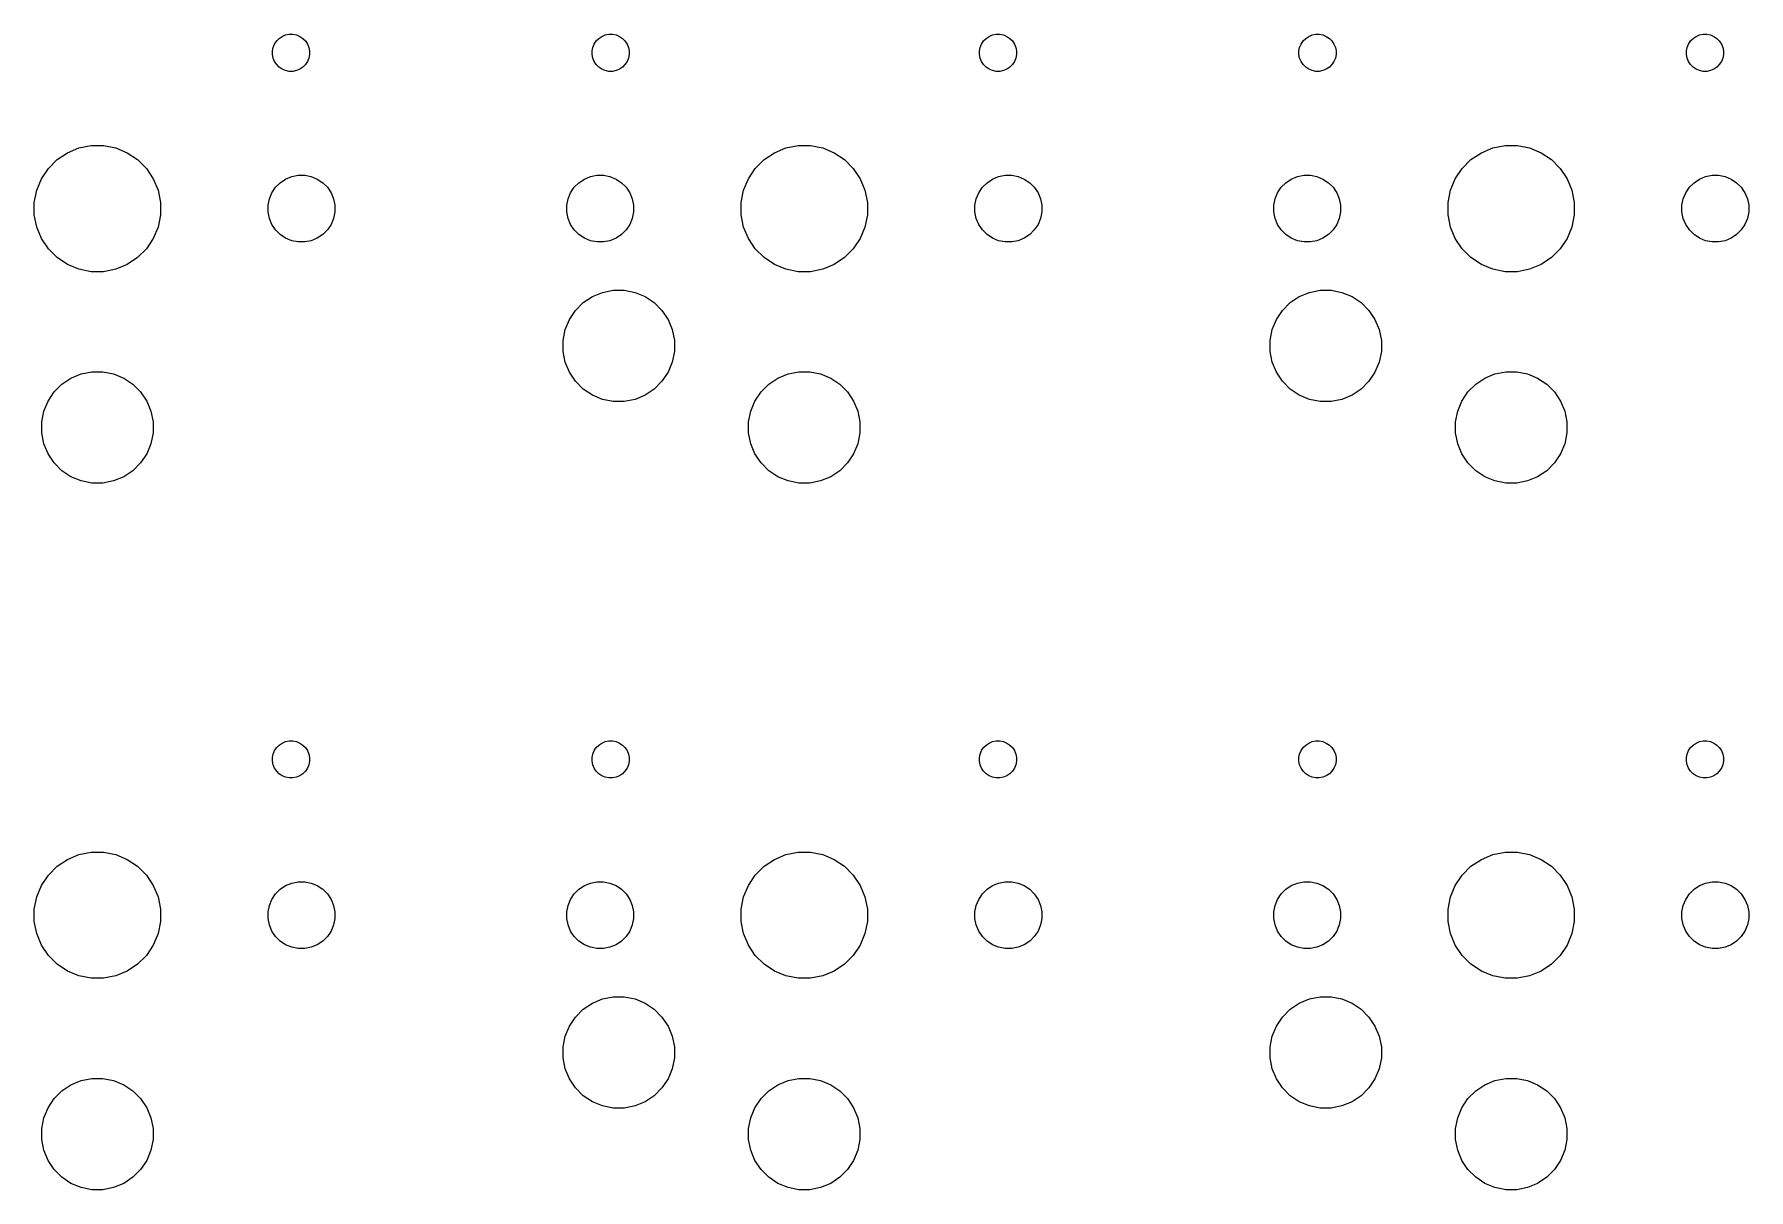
# Model space of a CAD drawing. Extents: x 33 to 239, y -107 to -23.
# Drawn here: x 135.6 to 181.8, y -106.85 to -75.7 of the extents above; entities that cross this region are included whole.
import ezdxf

# ---------------------------------------------------------------- set-up
doc = ezdxf.new("R2010")
doc.units = 0
doc.layers.add('BLACK', color=7, linetype='CONTINUOUS')

msp = doc.modelspace()

# ---------------------------------------------------------------- linework, layer by layer
at = {"layer": 'BLACK', "linetype": 'CONTINUOUS'}
for p, q in [((142.201, -75.8116), (142.283, -75.7569)), ((142.283, -75.7569), (142.374, -75.7192)), ((142.374, -75.7192), (142.471, -75.7)), ((142.471, -75.7), (142.569, -75.7)), ((142.569, -75.7), (142.666, -75.7192)), ((142.666, -75.7192), (142.757, -75.7569)), ((142.757, -75.7569), (142.839, -75.8116)), ((150.811, -75.8116), (150.893, -75.7569)), ((150.893, -75.7569), (150.984, -75.7192)), ((150.984, -75.7192), (151.081, -75.7)), ((151.081, -75.7), (151.179, -75.7)), ((151.179, -75.7), (151.276, -75.7192)), ((151.276, -75.7192), (151.367, -75.7569)), ((151.367, -75.7569), (151.449, -75.8116)), ((161.251, -75.8116), (161.333, -75.7569)), ((161.333, -75.7569), (161.424, -75.7192)), ((161.424, -75.7192), (161.521, -75.7)), ((161.521, -75.7), (161.619, -75.7)), ((161.619, -75.7), (161.716, -75.7192)), ((161.716, -75.7192), (161.807, -75.7569)), ((161.807, -75.7569), (161.889, -75.8116)), ((169.861, -75.8116), (169.943, -75.7569)), ((169.943, -75.7569), (170.034, -75.7192)), ((170.034, -75.7192), (170.131, -75.7)), ((170.131, -75.7), (170.229, -75.7)), ((170.229, -75.7), (170.326, -75.7192)), ((170.326, -75.7192), (170.417, -75.7569)), ((170.417, -75.7569), (170.499, -75.8116)), ((180.301, -75.8116), (180.383, -75.7569)), ((180.383, -75.7569), (180.474, -75.7192)), ((180.474, -75.7192), (180.571, -75.7)), ((180.571, -75.7), (180.669, -75.7)), ((180.669, -75.7), (180.766, -75.7192)), ((180.766, -75.7192), (180.857, -75.7569)), ((180.857, -75.7569), (180.939, -75.8116)), ((142.02, -76.1508), (142.039, -76.0542)), ((142.02, -76.2492), (142.02, -76.1508)), ((142.039, -76.0542), (142.077, -75.9632)), ((142.077, -75.9632), (142.132, -75.8813)), ((142.132, -75.8813), (142.201, -75.8116)), ((142.839, -75.8116), (142.908, -75.8813)), ((142.908, -75.8813), (142.963, -75.9632)), ((142.963, -75.9632), (143.001, -76.0542)), ((143.001, -76.0542), (143.02, -76.1508)), ((143.02, -76.1508), (143.02, -76.2492)), ((150.63, -76.1508), (150.649, -76.0542)), ((150.63, -76.2492), (150.63, -76.1508)), ((150.649, -76.0542), (150.687, -75.9632)), ((150.687, -75.9632), (150.742, -75.8813)), ((150.742, -75.8813), (150.811, -75.8116)), ((151.449, -75.8116), (151.518, -75.8813)), ((151.518, -75.8813), (151.573, -75.9632)), ((151.573, -75.9632), (151.611, -76.0542)), ((151.611, -76.0542), (151.63, -76.1508)), ((151.63, -76.1508), (151.63, -76.2492)), ((161.07, -76.1508), (161.089, -76.0542)), ((161.07, -76.2492), (161.07, -76.1508)), ((161.089, -76.0542), (161.127, -75.9632)), ((161.127, -75.9632), (161.182, -75.8813)), ((161.182, -75.8813), (161.251, -75.8116)), ((161.889, -75.8116), (161.958, -75.8813)), ((161.958, -75.8813), (162.013, -75.9632)), ((162.013, -75.9632), (162.051, -76.0542)), ((162.051, -76.0542), (162.07, -76.1508)), ((162.07, -76.1508), (162.07, -76.2492)), ((169.68, -76.1508), (169.699, -76.0542)), ((169.68, -76.2492), (169.68, -76.1508)), ((169.699, -76.0542), (169.737, -75.9632)), ((169.737, -75.9632), (169.792, -75.8813)), ((169.792, -75.8813), (169.861, -75.8116)), ((170.499, -75.8116), (170.568, -75.8813)), ((170.568, -75.8813), (170.623, -75.9632)), ((170.623, -75.9632), (170.661, -76.0542)), ((170.661, -76.0542), (170.68, -76.1508)), ((170.68, -76.1508), (170.68, -76.2492)), ((180.12, -76.1508), (180.139, -76.0542)), ((180.12, -76.2492), (180.12, -76.1508)), ((180.139, -76.0542), (180.177, -75.9632)), ((180.177, -75.9632), (180.232, -75.8813)), ((180.232, -75.8813), (180.301, -75.8116)), ((180.939, -75.8116), (181.008, -75.8813)), ((181.008, -75.8813), (181.063, -75.9632)), ((181.063, -75.9632), (181.101, -76.0542)), ((181.101, -76.0542), (181.12, -76.1508)), ((181.12, -76.1508), (181.12, -76.2492)), ((142.039, -76.3458), (142.02, -76.2492)), ((142.077, -76.4368), (142.039, -76.3458)), ((142.132, -76.5187), (142.077, -76.4368)), ((142.201, -76.5884), (142.132, -76.5187)), ((142.283, -76.6431), (142.201, -76.5884)), ((142.374, -76.6808), (142.283, -76.6431)), ((142.471, -76.7), (142.374, -76.6808)), ((142.666, -76.6808), (142.569, -76.7)), ((142.757, -76.6431), (142.666, -76.6808)), ((142.839, -76.5884), (142.757, -76.6431)), ((142.908, -76.5187), (142.839, -76.5884)), ((142.963, -76.4368), (142.908, -76.5187)), ((143.001, -76.3458), (142.963, -76.4368)), ((143.02, -76.2492), (143.001, -76.3458)), ((150.649, -76.3458), (150.63, -76.2492)), ((150.687, -76.4368), (150.649, -76.3458)), ((150.742, -76.5187), (150.687, -76.4368)), ((150.811, -76.5884), (150.742, -76.5187)), ((150.893, -76.6431), (150.811, -76.5884)), ((150.984, -76.6808), (150.893, -76.6431)), ((151.081, -76.7), (150.984, -76.6808)), ((151.276, -76.6808), (151.179, -76.7)), ((151.367, -76.6431), (151.276, -76.6808)), ((151.449, -76.5884), (151.367, -76.6431)), ((151.518, -76.5187), (151.449, -76.5884)), ((151.573, -76.4368), (151.518, -76.5187)), ((151.611, -76.3458), (151.573, -76.4368)), ((151.63, -76.2492), (151.611, -76.3458)), ((161.089, -76.3458), (161.07, -76.2492)), ((161.127, -76.4368), (161.089, -76.3458)), ((161.182, -76.5187), (161.127, -76.4368)), ((161.251, -76.5884), (161.182, -76.5187)), ((161.333, -76.6431), (161.251, -76.5884)), ((161.424, -76.6808), (161.333, -76.6431)), ((161.521, -76.7), (161.424, -76.6808)), ((161.716, -76.6808), (161.619, -76.7)), ((161.807, -76.6431), (161.716, -76.6808)), ((161.889, -76.5884), (161.807, -76.6431)), ((161.958, -76.5187), (161.889, -76.5884)), ((162.013, -76.4368), (161.958, -76.5187)), ((162.051, -76.3458), (162.013, -76.4368)), ((162.07, -76.2492), (162.051, -76.3458)), ((169.699, -76.3458), (169.68, -76.2492)), ((169.737, -76.4368), (169.699, -76.3458)), ((169.792, -76.5187), (169.737, -76.4368)), ((169.861, -76.5884), (169.792, -76.5187)), ((169.943, -76.6431), (169.861, -76.5884)), ((170.034, -76.6808), (169.943, -76.6431)), ((170.131, -76.7), (170.034, -76.6808)), ((170.326, -76.6808), (170.229, -76.7)), ((170.417, -76.6431), (170.326, -76.6808)), ((170.499, -76.5884), (170.417, -76.6431)), ((170.568, -76.5187), (170.499, -76.5884)), ((170.623, -76.4368), (170.568, -76.5187)), ((170.661, -76.3458), (170.623, -76.4368)), ((170.68, -76.2492), (170.661, -76.3458)), ((180.139, -76.3458), (180.12, -76.2492)), ((180.177, -76.4368), (180.139, -76.3458)), ((180.232, -76.5187), (180.177, -76.4368)), ((180.301, -76.5884), (180.232, -76.5187)), ((180.383, -76.6431), (180.301, -76.5884)), ((180.474, -76.6808), (180.383, -76.6431)), ((180.571, -76.7), (180.474, -76.6808)), ((180.766, -76.6808), (180.669, -76.7)), ((180.857, -76.6431), (180.766, -76.6808)), ((180.939, -76.5884), (180.857, -76.6431)), ((181.008, -76.5187), (180.939, -76.5884)), ((181.063, -76.4368), (181.008, -76.5187)), ((181.101, -76.3458), (181.063, -76.4368)), ((181.12, -76.2492), (181.101, -76.3458)), ((142.569, -76.7), (142.471, -76.7)), ((151.179, -76.7), (151.081, -76.7)), ((161.619, -76.7), (161.521, -76.7)), ((170.229, -76.7), (170.131, -76.7)), ((180.669, -76.7), (180.571, -76.7)), ((136.216, -79.0795), (136.495, -78.8935)), ((136.495, -78.8935), (136.804, -78.7653)), ((136.804, -78.7653), (137.133, -78.7)), ((137.133, -78.7), (137.467, -78.7)), ((137.467, -78.7), (137.796, -78.7653)), ((137.796, -78.7653), (138.105, -78.8935)), ((138.105, -78.8935), (138.384, -79.0795)), ((155.266, -79.0795), (155.545, -78.8935)), ((155.545, -78.8935), (155.854, -78.7653)), ((155.854, -78.7653), (156.183, -78.7)), ((156.183, -78.7), (156.517, -78.7)), ((156.517, -78.7), (156.846, -78.7653)), ((156.846, -78.7653), (157.155, -78.8935)), ((157.155, -78.8935), (157.434, -79.0795)), ((174.316, -79.0795), (174.595, -78.8935)), ((174.595, -78.8935), (174.904, -78.7653)), ((174.904, -78.7653), (175.233, -78.7)), ((175.233, -78.7), (175.567, -78.7)), ((175.567, -78.7), (175.896, -78.7653)), ((175.896, -78.7653), (176.205, -78.8935)), ((176.205, -78.8935), (176.484, -79.0795)), ((135.793, -79.5947), (135.98, -79.3163)), ((135.98, -79.3163), (136.216, -79.0795)), ((138.384, -79.0795), (138.62, -79.3163)), ((138.62, -79.3163), (138.807, -79.5947)), ((154.843, -79.5947), (155.03, -79.3163)), ((155.03, -79.3163), (155.266, -79.0795)), ((157.434, -79.0795), (157.67, -79.3163)), ((157.67, -79.3163), (157.857, -79.5947)), ((173.893, -79.5947), (174.08, -79.3163)), ((174.08, -79.3163), (174.316, -79.0795)), ((176.484, -79.0795), (176.72, -79.3163)), ((176.72, -79.3163), (176.907, -79.5947)), ((135.6, -80.2326), (135.665, -79.9041)), ((135.665, -79.9041), (135.793, -79.5947)), ((138.807, -79.5947), (138.935, -79.9041)), ((138.935, -79.9041), (139, -80.2326)), ((142.002, -79.9737), (142.101, -79.8263)), ((142.101, -79.8263), (142.226, -79.7009)), ((142.226, -79.7009), (142.374, -79.6024)), ((142.374, -79.6024), (142.537, -79.5346)), ((142.537, -79.5346), (142.711, -79.5)), ((142.711, -79.5), (142.889, -79.5)), ((142.889, -79.5), (143.063, -79.5346)), ((143.063, -79.5346), (143.226, -79.6024)), ((143.226, -79.6024), (143.374, -79.7009)), ((143.374, -79.7009), (143.499, -79.8263)), ((143.499, -79.8263), (143.598, -79.9737)), ((150.052, -79.9737), (150.151, -79.8263)), ((150.151, -79.8263), (150.276, -79.7009)), ((150.276, -79.7009), (150.424, -79.6024)), ((150.424, -79.6024), (150.587, -79.5346)), ((150.587, -79.5346), (150.761, -79.5)), ((150.761, -79.5), (150.939, -79.5)), ((150.939, -79.5), (151.113, -79.5346)), ((151.113, -79.5346), (151.276, -79.6024)), ((151.276, -79.6024), (151.424, -79.7009)), ((151.424, -79.7009), (151.549, -79.8263)), ((151.549, -79.8263), (151.648, -79.9737)), ((154.65, -80.2326), (154.715, -79.9041)), ((154.715, -79.9041), (154.843, -79.5947)), ((157.857, -79.5947), (157.985, -79.9041)), ((157.985, -79.9041), (158.05, -80.2326)), ((161.052, -79.9737), (161.151, -79.8263)), ((161.151, -79.8263), (161.276, -79.7009)), ((161.276, -79.7009), (161.424, -79.6024)), ((161.424, -79.6024), (161.587, -79.5346)), ((161.587, -79.5346), (161.761, -79.5)), ((161.761, -79.5), (161.939, -79.5)), ((161.939, -79.5), (162.113, -79.5346)), ((162.113, -79.5346), (162.276, -79.6024)), ((162.276, -79.6024), (162.424, -79.7009)), ((162.424, -79.7009), (162.549, -79.8263)), ((162.549, -79.8263), (162.648, -79.9737)), ((169.102, -79.9737), (169.201, -79.8263)), ((169.201, -79.8263), (169.326, -79.7009)), ((169.326, -79.7009), (169.474, -79.6024)), ((169.474, -79.6024), (169.637, -79.5346)), ((169.637, -79.5346), (169.811, -79.5)), ((169.811, -79.5), (169.989, -79.5)), ((169.989, -79.5), (170.163, -79.5346)), ((170.163, -79.5346), (170.326, -79.6024)), ((170.326, -79.6024), (170.474, -79.7009)), ((170.474, -79.7009), (170.599, -79.8263)), ((170.599, -79.8263), (170.698, -79.9737)), ((173.7, -80.2326), (173.765, -79.9041)), ((173.765, -79.9041), (173.893, -79.5947)), ((176.907, -79.5947), (177.035, -79.9041)), ((177.035, -79.9041), (177.1, -80.2326)), ((180.102, -79.9737), (180.201, -79.8263)), ((180.201, -79.8263), (180.326, -79.7009)), ((180.326, -79.7009), (180.474, -79.6024)), ((180.474, -79.6024), (180.637, -79.5346)), ((180.637, -79.5346), (180.811, -79.5)), ((180.811, -79.5), (180.989, -79.5)), ((180.989, -79.5), (181.163, -79.5346)), ((181.163, -79.5346), (181.326, -79.6024)), ((181.326, -79.6024), (181.474, -79.7009)), ((181.474, -79.7009), (181.599, -79.8263)), ((181.599, -79.8263), (181.698, -79.9737)), ((135.6, -80.5674), (135.6, -80.2326)), ((139, -80.2326), (139, -80.5674)), ((141.9, -80.3114), (141.935, -80.1375)), ((141.9, -80.4886), (141.9, -80.3114)), ((141.935, -80.1375), (142.002, -79.9737)), ((143.598, -79.9737), (143.665, -80.1375)), ((143.665, -80.1375), (143.7, -80.3114)), ((143.7, -80.3114), (143.7, -80.4886)), ((149.95, -80.3114), (149.985, -80.1375)), ((149.95, -80.4886), (149.95, -80.3114)), ((149.985, -80.1375), (150.052, -79.9737)), ((151.648, -79.9737), (151.715, -80.1375)), ((151.715, -80.1375), (151.75, -80.3114)), ((151.75, -80.3114), (151.75, -80.4886)), ((154.65, -80.5674), (154.65, -80.2326)), ((158.05, -80.2326), (158.05, -80.5674)), ((160.95, -80.3114), (160.985, -80.1375)), ((160.95, -80.4886), (160.95, -80.3114)), ((160.985, -80.1375), (161.052, -79.9737)), ((162.648, -79.9737), (162.715, -80.1375)), ((162.715, -80.1375), (162.75, -80.3114)), ((162.75, -80.3114), (162.75, -80.4886)), ((169, -80.3114), (169.035, -80.1375)), ((169, -80.4886), (169, -80.3114)), ((169.035, -80.1375), (169.102, -79.9737)), ((170.698, -79.9737), (170.765, -80.1375)), ((170.765, -80.1375), (170.8, -80.3114)), ((170.8, -80.3114), (170.8, -80.4886)), ((173.7, -80.5674), (173.7, -80.2326)), ((177.1, -80.2326), (177.1, -80.5674)), ((180, -80.3114), (180.035, -80.1375)), ((180, -80.4886), (180, -80.3114)), ((180.035, -80.1375), (180.102, -79.9737)), ((181.698, -79.9737), (181.765, -80.1375)), ((181.765, -80.1375), (181.8, -80.3114)), ((181.8, -80.3114), (181.8, -80.4886)), ((135.665, -80.8959), (135.6, -80.5674)), ((139, -80.5674), (138.935, -80.8959)), ((141.935, -80.6625), (141.9, -80.4886)), ((142.002, -80.8263), (141.935, -80.6625)), ((142.101, -80.9737), (142.002, -80.8263)), ((143.598, -80.8263), (143.499, -80.9737)), ((143.665, -80.6625), (143.598, -80.8263)), ((143.7, -80.4886), (143.665, -80.6625)), ((149.985, -80.6625), (149.95, -80.4886)), ((150.052, -80.8263), (149.985, -80.6625)), ((150.151, -80.9737), (150.052, -80.8263)), ((151.648, -80.8263), (151.549, -80.9737)), ((151.715, -80.6625), (151.648, -80.8263)), ((151.75, -80.4886), (151.715, -80.6625)), ((154.715, -80.8959), (154.65, -80.5674)), ((158.05, -80.5674), (157.985, -80.8959)), ((160.985, -80.6625), (160.95, -80.4886)), ((161.052, -80.8263), (160.985, -80.6625)), ((161.151, -80.9737), (161.052, -80.8263)), ((162.648, -80.8263), (162.549, -80.9737)), ((162.715, -80.6625), (162.648, -80.8263)), ((162.75, -80.4886), (162.715, -80.6625)), ((169.035, -80.6625), (169, -80.4886)), ((169.102, -80.8263), (169.035, -80.6625)), ((169.201, -80.9737), (169.102, -80.8263)), ((170.698, -80.8263), (170.599, -80.9737)), ((170.765, -80.6625), (170.698, -80.8263)), ((170.8, -80.4886), (170.765, -80.6625)), ((173.765, -80.8959), (173.7, -80.5674)), ((177.1, -80.5674), (177.035, -80.8959)), ((180.035, -80.6625), (180, -80.4886)), ((180.102, -80.8263), (180.035, -80.6625)), ((180.201, -80.9737), (180.102, -80.8263)), ((181.698, -80.8263), (181.599, -80.9737)), ((181.765, -80.6625), (181.698, -80.8263)), ((181.8, -80.4886), (181.765, -80.6625)), ((135.793, -81.2053), (135.665, -80.8959)), ((135.98, -81.4837), (135.793, -81.2053)), ((138.807, -81.2053), (138.62, -81.4837)), ((138.935, -80.8959), (138.807, -81.2053)), ((142.226, -81.0991), (142.101, -80.9737)), ((142.374, -81.1976), (142.226, -81.0991)), ((142.537, -81.2654), (142.374, -81.1976)), ((142.711, -81.3), (142.537, -81.2654)), ((142.889, -81.3), (142.711, -81.3)), ((143.063, -81.2654), (142.889, -81.3)), ((143.226, -81.1976), (143.063, -81.2654)), ((143.374, -81.0991), (143.226, -81.1976)), ((143.499, -80.9737), (143.374, -81.0991)), ((150.276, -81.0991), (150.151, -80.9737)), ((150.424, -81.1976), (150.276, -81.0991)), ((150.587, -81.2654), (150.424, -81.1976)), ((150.761, -81.3), (150.587, -81.2654)), ((150.939, -81.3), (150.761, -81.3)), ((151.113, -81.2654), (150.939, -81.3)), ((151.276, -81.1976), (151.113, -81.2654)), ((151.424, -81.0991), (151.276, -81.1976)), ((151.549, -80.9737), (151.424, -81.0991)), ((154.843, -81.2053), (154.715, -80.8959)), ((155.03, -81.4837), (154.843, -81.2053)), ((157.857, -81.2053), (157.67, -81.4837)), ((157.985, -80.8959), (157.857, -81.2053)), ((161.276, -81.0991), (161.151, -80.9737)), ((161.424, -81.1976), (161.276, -81.0991)), ((161.587, -81.2654), (161.424, -81.1976)), ((161.761, -81.3), (161.587, -81.2654)), ((161.939, -81.3), (161.761, -81.3)), ((162.113, -81.2654), (161.939, -81.3)), ((162.276, -81.1976), (162.113, -81.2654)), ((162.424, -81.0991), (162.276, -81.1976)), ((162.549, -80.9737), (162.424, -81.0991)), ((169.326, -81.0991), (169.201, -80.9737)), ((169.474, -81.1976), (169.326, -81.0991)), ((169.637, -81.2654), (169.474, -81.1976)), ((169.811, -81.3), (169.637, -81.2654)), ((169.989, -81.3), (169.811, -81.3)), ((170.163, -81.2654), (169.989, -81.3)), ((170.326, -81.1976), (170.163, -81.2654)), ((170.474, -81.0991), (170.326, -81.1976)), ((170.599, -80.9737), (170.474, -81.0991)), ((173.893, -81.2053), (173.765, -80.8959)), ((174.08, -81.4837), (173.893, -81.2053)), ((176.907, -81.2053), (176.72, -81.4837)), ((177.035, -80.8959), (176.907, -81.2053)), ((180.326, -81.0991), (180.201, -80.9737)), ((180.474, -81.1976), (180.326, -81.0991)), ((180.637, -81.2654), (180.474, -81.1976)), ((180.811, -81.3), (180.637, -81.2654)), ((180.989, -81.3), (180.811, -81.3)), ((181.163, -81.2654), (180.989, -81.3)), ((181.326, -81.1976), (181.163, -81.2654)), ((181.474, -81.0991), (181.326, -81.1976)), ((181.599, -80.9737), (181.474, -81.0991)), ((136.216, -81.7205), (135.98, -81.4837)), ((136.495, -81.9065), (136.216, -81.7205)), ((138.384, -81.7205), (138.105, -81.9065)), ((138.62, -81.4837), (138.384, -81.7205)), ((155.266, -81.7205), (155.03, -81.4837)), ((155.545, -81.9065), (155.266, -81.7205)), ((157.434, -81.7205), (157.155, -81.9065)), ((157.67, -81.4837), (157.434, -81.7205)), ((174.316, -81.7205), (174.08, -81.4837)), ((174.595, -81.9065), (174.316, -81.7205)), ((176.484, -81.7205), (176.205, -81.9065)), ((176.72, -81.4837), (176.484, -81.7205)), ((136.804, -82.0347), (136.495, -81.9065)), ((137.133, -82.1), (136.804, -82.0347)), ((137.467, -82.1), (137.133, -82.1)), ((137.796, -82.0347), (137.467, -82.1)), ((138.105, -81.9065), (137.796, -82.0347)), ((155.854, -82.0347), (155.545, -81.9065)), ((156.183, -82.1), (155.854, -82.0347)), ((156.517, -82.1), (156.183, -82.1)), ((156.846, -82.0347), (156.517, -82.1)), ((157.155, -81.9065), (156.846, -82.0347)), ((174.904, -82.0347), (174.595, -81.9065)), ((175.233, -82.1), (174.904, -82.0347)), ((175.567, -82.1), (175.233, -82.1)), ((175.896, -82.0347), (175.567, -82.1)), ((176.205, -81.9065), (175.896, -82.0347)), ((150.639, -82.7707), (150.912, -82.6576)), ((150.912, -82.6576), (151.202, -82.6)), ((151.202, -82.6), (151.498, -82.6)), ((151.498, -82.6), (151.788, -82.6576)), ((151.788, -82.6576), (152.061, -82.7707)), ((169.689, -82.7707), (169.962, -82.6576)), ((169.962, -82.6576), (170.252, -82.6)), ((170.252, -82.6), (170.548, -82.6)), ((170.548, -82.6), (170.838, -82.6576)), ((170.838, -82.6576), (171.111, -82.7707)), ((150.021, -83.3895), (150.185, -83.1438)), ((150.185, -83.1438), (150.394, -82.9349)), ((150.394, -82.9349), (150.639, -82.7707)), ((152.061, -82.7707), (152.306, -82.9349)), ((152.306, -82.9349), (152.515, -83.1438)), ((152.515, -83.1438), (152.679, -83.3895)), ((169.071, -83.3895), (169.235, -83.1438)), ((169.235, -83.1438), (169.444, -82.9349)), ((169.444, -82.9349), (169.689, -82.7707)), ((171.111, -82.7707), (171.356, -82.9349)), ((171.356, -82.9349), (171.565, -83.1438)), ((171.565, -83.1438), (171.729, -83.3895)), ((149.908, -83.6625), (150.021, -83.3895)), ((152.679, -83.3895), (152.792, -83.6625)), ((168.958, -83.6625), (169.071, -83.3895)), ((171.729, -83.3895), (171.842, -83.6625)), ((149.85, -83.9523), (149.908, -83.6625)), ((149.85, -84.2477), (149.85, -83.9523)), ((152.792, -83.6625), (152.85, -83.9523)), ((152.85, -83.9523), (152.85, -84.2477)), ((168.9, -83.9523), (168.958, -83.6625)), ((168.9, -84.2477), (168.9, -83.9523)), ((171.842, -83.6625), (171.9, -83.9523)), ((171.9, -83.9523), (171.9, -84.2477)), ((149.908, -84.5375), (149.85, -84.2477)), ((150.021, -84.8105), (149.908, -84.5375)), ((152.792, -84.5375), (152.679, -84.8105)), ((152.85, -84.2477), (152.792, -84.5375)), ((168.958, -84.5375), (168.9, -84.2477)), ((169.071, -84.8105), (168.958, -84.5375)), ((171.842, -84.5375), (171.729, -84.8105)), ((171.9, -84.2477), (171.842, -84.5375)), ((136.344, -85.1349), (136.589, -84.9707)), ((136.589, -84.9707), (136.862, -84.8576)), ((136.862, -84.8576), (137.152, -84.8)), ((137.152, -84.8), (137.448, -84.8)), ((137.448, -84.8), (137.738, -84.8576)), ((137.738, -84.8576), (138.011, -84.9707)), ((138.011, -84.9707), (138.256, -85.1349)), ((150.185, -85.0562), (150.021, -84.8105)), ((152.679, -84.8105), (152.515, -85.0562)), ((155.394, -85.1349), (155.639, -84.9707)), ((155.639, -84.9707), (155.912, -84.8576)), ((155.912, -84.8576), (156.202, -84.8)), ((156.202, -84.8), (156.498, -84.8)), ((156.498, -84.8), (156.788, -84.8576)), ((156.788, -84.8576), (157.061, -84.9707)), ((157.061, -84.9707), (157.306, -85.1349)), ((169.235, -85.0562), (169.071, -84.8105)), ((171.729, -84.8105), (171.565, -85.0562)), ((174.444, -85.1349), (174.689, -84.9707)), ((174.689, -84.9707), (174.962, -84.8576)), ((174.962, -84.8576), (175.252, -84.8)), ((175.252, -84.8), (175.548, -84.8)), ((175.548, -84.8), (175.838, -84.8576)), ((175.838, -84.8576), (176.111, -84.9707)), ((176.111, -84.9707), (176.356, -85.1349)), ((135.971, -85.5895), (136.135, -85.3438)), ((136.135, -85.3438), (136.344, -85.1349)), ((138.256, -85.1349), (138.465, -85.3438)), ((138.465, -85.3438), (138.629, -85.5895)), ((150.394, -85.2651), (150.185, -85.0562)), ((150.639, -85.4293), (150.394, -85.2651)), ((150.912, -85.5424), (150.639, -85.4293)), ((152.061, -85.4293), (151.788, -85.5424)), ((152.306, -85.2651), (152.061, -85.4293)), ((152.515, -85.0562), (152.306, -85.2651)), ((155.021, -85.5895), (155.185, -85.3438)), ((155.185, -85.3438), (155.394, -85.1349)), ((157.306, -85.1349), (157.515, -85.3438)), ((157.515, -85.3438), (157.679, -85.5895)), ((169.444, -85.2651), (169.235, -85.0562)), ((169.689, -85.4293), (169.444, -85.2651)), ((169.962, -85.5424), (169.689, -85.4293)), ((171.111, -85.4293), (170.838, -85.5424)), ((171.356, -85.2651), (171.111, -85.4293)), ((171.565, -85.0562), (171.356, -85.2651)), ((174.071, -85.5895), (174.235, -85.3438)), ((174.235, -85.3438), (174.444, -85.1349)), ((176.356, -85.1349), (176.565, -85.3438)), ((176.565, -85.3438), (176.729, -85.5895)), ((135.8, -86.1523), (135.858, -85.8625)), ((135.858, -85.8625), (135.971, -85.5895)), ((138.629, -85.5895), (138.742, -85.8625)), ((138.742, -85.8625), (138.8, -86.1523)), ((151.202, -85.6), (150.912, -85.5424)), ((151.498, -85.6), (151.202, -85.6)), ((151.788, -85.5424), (151.498, -85.6)), ((154.85, -86.1523), (154.908, -85.8625)), ((154.908, -85.8625), (155.021, -85.5895)), ((157.679, -85.5895), (157.792, -85.8625)), ((157.792, -85.8625), (157.85, -86.1523)), ((170.252, -85.6), (169.962, -85.5424)), ((170.548, -85.6), (170.252, -85.6)), ((170.838, -85.5424), (170.548, -85.6)), ((173.9, -86.1523), (173.958, -85.8625)), ((173.958, -85.8625), (174.071, -85.5895)), ((176.729, -85.5895), (176.842, -85.8625)), ((176.842, -85.8625), (176.9, -86.1523)), ((135.8, -86.4477), (135.8, -86.1523)), ((138.8, -86.1523), (138.8, -86.4477)), ((154.85, -86.4477), (154.85, -86.1523)), ((157.85, -86.1523), (157.85, -86.4477)), ((173.9, -86.4477), (173.9, -86.1523)), ((176.9, -86.1523), (176.9, -86.4477)), ((135.858, -86.7375), (135.8, -86.4477)), ((135.971, -87.0105), (135.858, -86.7375)), ((138.742, -86.7375), (138.629, -87.0105)), ((138.8, -86.4477), (138.742, -86.7375)), ((154.908, -86.7375), (154.85, -86.4477)), ((155.021, -87.0105), (154.908, -86.7375)), ((157.792, -86.7375), (157.679, -87.0105)), ((157.85, -86.4477), (157.792, -86.7375)), ((173.958, -86.7375), (173.9, -86.4477)), ((174.071, -87.0105), (173.958, -86.7375)), ((176.842, -86.7375), (176.729, -87.0105)), ((176.9, -86.4477), (176.842, -86.7375)), ((136.135, -87.2562), (135.971, -87.0105)), ((136.344, -87.4651), (136.135, -87.2562)), ((138.465, -87.2562), (138.256, -87.4651)), ((138.629, -87.0105), (138.465, -87.2562)), ((155.185, -87.2562), (155.021, -87.0105)), ((155.394, -87.4651), (155.185, -87.2562)), ((157.515, -87.2562), (157.306, -87.4651)), ((157.679, -87.0105), (157.515, -87.2562)), ((174.235, -87.2562), (174.071, -87.0105)), ((174.444, -87.4651), (174.235, -87.2562)), ((176.565, -87.2562), (176.356, -87.4651)), ((176.729, -87.0105), (176.565, -87.2562)), ((136.589, -87.6293), (136.344, -87.4651)), ((136.862, -87.7424), (136.589, -87.6293)), ((137.152, -87.8), (136.862, -87.7424)), ((137.738, -87.7424), (137.448, -87.8)), ((138.011, -87.6293), (137.738, -87.7424)), ((138.256, -87.4651), (138.011, -87.6293)), ((155.639, -87.6293), (155.394, -87.4651)), ((155.912, -87.7424), (155.639, -87.6293)), ((156.202, -87.8), (155.912, -87.7424)), ((156.788, -87.7424), (156.498, -87.8)), ((157.061, -87.6293), (156.788, -87.7424)), ((157.306, -87.4651), (157.061, -87.6293)), ((174.689, -87.6293), (174.444, -87.4651)), ((174.962, -87.7424), (174.689, -87.6293)), ((175.252, -87.8), (174.962, -87.7424)), ((175.838, -87.7424), (175.548, -87.8)), ((176.111, -87.6293), (175.838, -87.7424)), ((176.356, -87.4651), (176.111, -87.6293)), ((137.448, -87.8), (137.152, -87.8)), ((156.498, -87.8), (156.202, -87.8)), ((175.548, -87.8), (175.252, -87.8)), ((142.02, -95.2008), (142.039, -95.1042)), ((142.039, -95.1042), (142.077, -95.0132)), ((142.077, -95.0132), (142.132, -94.9313)), ((142.132, -94.9313), (142.201, -94.8616)), ((142.201, -94.8616), (142.283, -94.8069)), ((142.283, -94.8069), (142.374, -94.7692)), ((142.374, -94.7692), (142.471, -94.75)), ((142.471, -94.75), (142.569, -94.75)), ((142.569, -94.75), (142.666, -94.7692)), ((142.666, -94.7692), (142.757, -94.8069)), ((142.757, -94.8069), (142.839, -94.8616)), ((142.839, -94.8616), (142.908, -94.9313)), ((142.908, -94.9313), (142.963, -95.0132)), ((142.963, -95.0132), (143.001, -95.1042)), ((143.001, -95.1042), (143.02, -95.2008)), ((150.63, -95.2008), (150.649, -95.1042)), ((150.649, -95.1042), (150.687, -95.0132)), ((150.687, -95.0132), (150.742, -94.9313)), ((150.742, -94.9313), (150.811, -94.8616)), ((150.811, -94.8616), (150.893, -94.8069)), ((150.893, -94.8069), (150.984, -94.7692)), ((150.984, -94.7692), (151.081, -94.75)), ((151.081, -94.75), (151.179, -94.75)), ((151.179, -94.75), (151.276, -94.7692)), ((151.276, -94.7692), (151.367, -94.8069)), ((151.367, -94.8069), (151.449, -94.8616)), ((151.449, -94.8616), (151.518, -94.9313)), ((151.518, -94.9313), (151.573, -95.0132)), ((151.573, -95.0132), (151.611, -95.1042)), ((151.611, -95.1042), (151.63, -95.2008)), ((161.07, -95.2008), (161.089, -95.1042)), ((161.089, -95.1042), (161.127, -95.0132)), ((161.127, -95.0132), (161.182, -94.9313)), ((161.182, -94.9313), (161.251, -94.8616)), ((161.251, -94.8616), (161.333, -94.8069)), ((161.333, -94.8069), (161.424, -94.7692)), ((161.424, -94.7692), (161.521, -94.75)), ((161.521, -94.75), (161.619, -94.75)), ((161.619, -94.75), (161.716, -94.7692)), ((161.716, -94.7692), (161.807, -94.8069)), ((161.807, -94.8069), (161.889, -94.8616)), ((161.889, -94.8616), (161.958, -94.9313)), ((161.958, -94.9313), (162.013, -95.0132)), ((162.013, -95.0132), (162.051, -95.1042)), ((162.051, -95.1042), (162.07, -95.2008)), ((169.68, -95.2008), (169.699, -95.1042)), ((169.699, -95.1042), (169.737, -95.0132)), ((169.737, -95.0132), (169.792, -94.9313)), ((169.792, -94.9313), (169.861, -94.8616)), ((169.861, -94.8616), (169.943, -94.8069)), ((169.943, -94.8069), (170.034, -94.7692)), ((170.034, -94.7692), (170.131, -94.75)), ((170.131, -94.75), (170.229, -94.75)), ((170.229, -94.75), (170.326, -94.7692)), ((170.326, -94.7692), (170.417, -94.8069)), ((170.417, -94.8069), (170.499, -94.8616)), ((170.499, -94.8616), (170.568, -94.9313)), ((170.568, -94.9313), (170.623, -95.0132)), ((170.623, -95.0132), (170.661, -95.1042)), ((170.661, -95.1042), (170.68, -95.2008)), ((180.12, -95.2008), (180.139, -95.1042)), ((180.139, -95.1042), (180.177, -95.0132)), ((180.177, -95.0132), (180.232, -94.9313)), ((180.232, -94.9313), (180.301, -94.8616)), ((180.301, -94.8616), (180.383, -94.8069)), ((180.383, -94.8069), (180.474, -94.7692)), ((180.474, -94.7692), (180.571, -94.75)), ((180.571, -94.75), (180.669, -94.75)), ((180.669, -94.75), (180.766, -94.7692)), ((180.766, -94.7692), (180.857, -94.8069)), ((180.857, -94.8069), (180.939, -94.8616)), ((180.939, -94.8616), (181.008, -94.9313)), ((181.008, -94.9313), (181.063, -95.0132)), ((181.063, -95.0132), (181.101, -95.1042)), ((181.101, -95.1042), (181.12, -95.2008)), ((142.02, -95.2992), (142.02, -95.2008)), ((142.039, -95.3958), (142.02, -95.2992)), ((142.077, -95.4868), (142.039, -95.3958)), ((142.132, -95.5687), (142.077, -95.4868)), ((142.201, -95.6384), (142.132, -95.5687)), ((142.908, -95.5687), (142.839, -95.6384)), ((142.963, -95.4868), (142.908, -95.5687)), ((143.001, -95.3958), (142.963, -95.4868)), ((143.02, -95.2992), (143.001, -95.3958)), ((143.02, -95.2008), (143.02, -95.2992)), ((150.63, -95.2992), (150.63, -95.2008)), ((150.649, -95.3958), (150.63, -95.2992)), ((150.687, -95.4868), (150.649, -95.3958)), ((150.742, -95.5687), (150.687, -95.4868)), ((150.811, -95.6384), (150.742, -95.5687)), ((151.518, -95.5687), (151.449, -95.6384)), ((151.573, -95.4868), (151.518, -95.5687)), ((151.611, -95.3958), (151.573, -95.4868)), ((151.63, -95.2992), (151.611, -95.3958)), ((151.63, -95.2008), (151.63, -95.2992)), ((161.07, -95.2992), (161.07, -95.2008)), ((161.089, -95.3958), (161.07, -95.2992)), ((161.127, -95.4868), (161.089, -95.3958)), ((161.182, -95.5687), (161.127, -95.4868)), ((161.251, -95.6384), (161.182, -95.5687)), ((161.958, -95.5687), (161.889, -95.6384)), ((162.013, -95.4868), (161.958, -95.5687)), ((162.051, -95.3958), (162.013, -95.4868)), ((162.07, -95.2992), (162.051, -95.3958)), ((162.07, -95.2008), (162.07, -95.2992)), ((169.68, -95.2992), (169.68, -95.2008)), ((169.699, -95.3958), (169.68, -95.2992)), ((169.737, -95.4868), (169.699, -95.3958)), ((169.792, -95.5687), (169.737, -95.4868)), ((169.861, -95.6384), (169.792, -95.5687)), ((170.568, -95.5687), (170.499, -95.6384)), ((170.623, -95.4868), (170.568, -95.5687)), ((170.661, -95.3958), (170.623, -95.4868)), ((170.68, -95.2992), (170.661, -95.3958)), ((170.68, -95.2008), (170.68, -95.2992)), ((180.12, -95.2992), (180.12, -95.2008)), ((180.139, -95.3958), (180.12, -95.2992)), ((180.177, -95.4868), (180.139, -95.3958)), ((180.232, -95.5687), (180.177, -95.4868)), ((180.301, -95.6384), (180.232, -95.5687)), ((181.008, -95.5687), (180.939, -95.6384)), ((181.063, -95.4868), (181.008, -95.5687)), ((181.101, -95.3958), (181.063, -95.4868)), ((181.12, -95.2992), (181.101, -95.3958)), ((181.12, -95.2008), (181.12, -95.2992)), ((142.283, -95.6931), (142.201, -95.6384)), ((142.374, -95.7308), (142.283, -95.6931)), ((142.471, -95.75), (142.374, -95.7308)), ((142.569, -95.75), (142.471, -95.75)), ((142.666, -95.7308), (142.569, -95.75)), ((142.757, -95.6931), (142.666, -95.7308)), ((142.839, -95.6384), (142.757, -95.6931)), ((150.893, -95.6931), (150.811, -95.6384)), ((150.984, -95.7308), (150.893, -95.6931)), ((151.081, -95.75), (150.984, -95.7308)), ((151.179, -95.75), (151.081, -95.75)), ((151.276, -95.7308), (151.179, -95.75)), ((151.367, -95.6931), (151.276, -95.7308)), ((151.449, -95.6384), (151.367, -95.6931)), ((161.333, -95.6931), (161.251, -95.6384)), ((161.424, -95.7308), (161.333, -95.6931)), ((161.521, -95.75), (161.424, -95.7308)), ((161.619, -95.75), (161.521, -95.75)), ((161.716, -95.7308), (161.619, -95.75)), ((161.807, -95.6931), (161.716, -95.7308)), ((161.889, -95.6384), (161.807, -95.6931)), ((169.943, -95.6931), (169.861, -95.6384)), ((170.034, -95.7308), (169.943, -95.6931)), ((170.131, -95.75), (170.034, -95.7308)), ((170.229, -95.75), (170.131, -95.75)), ((170.326, -95.7308), (170.229, -95.75)), ((170.417, -95.6931), (170.326, -95.7308)), ((170.499, -95.6384), (170.417, -95.6931)), ((180.383, -95.6931), (180.301, -95.6384)), ((180.474, -95.7308), (180.383, -95.6931)), ((180.571, -95.75), (180.474, -95.7308)), ((180.669, -95.75), (180.571, -95.75)), ((180.766, -95.7308), (180.669, -95.75)), ((180.857, -95.6931), (180.766, -95.7308)), ((180.939, -95.6384), (180.857, -95.6931)), ((136.216, -98.1295), (136.495, -97.9435)), ((136.495, -97.9435), (136.804, -97.8153)), ((136.804, -97.8153), (137.133, -97.75)), ((137.133, -97.75), (137.467, -97.75)), ((137.467, -97.75), (137.796, -97.8153)), ((137.796, -97.8153), (138.105, -97.9435)), ((138.105, -97.9435), (138.384, -98.1295)), ((155.266, -98.1295), (155.545, -97.9435)), ((155.545, -97.9435), (155.854, -97.8153)), ((155.854, -97.8153), (156.183, -97.75)), ((156.183, -97.75), (156.517, -97.75)), ((156.517, -97.75), (156.846, -97.8153)), ((156.846, -97.8153), (157.155, -97.9435)), ((157.155, -97.9435), (157.434, -98.1295)), ((174.316, -98.1295), (174.595, -97.9435)), ((174.595, -97.9435), (174.904, -97.8153)), ((174.904, -97.8153), (175.233, -97.75)), ((175.233, -97.75), (175.567, -97.75)), ((175.567, -97.75), (175.896, -97.8153)), ((175.896, -97.8153), (176.205, -97.9435)), ((176.205, -97.9435), (176.484, -98.1295)), ((135.793, -98.6447), (135.98, -98.3663)), ((135.98, -98.3663), (136.216, -98.1295)), ((138.384, -98.1295), (138.62, -98.3663)), ((138.62, -98.3663), (138.807, -98.6447)), ((154.843, -98.6447), (155.03, -98.3663)), ((155.03, -98.3663), (155.266, -98.1295)), ((157.434, -98.1295), (157.67, -98.3663)), ((157.67, -98.3663), (157.857, -98.6447)), ((173.893, -98.6447), (174.08, -98.3663)), ((174.08, -98.3663), (174.316, -98.1295)), ((176.484, -98.1295), (176.72, -98.3663)), ((176.72, -98.3663), (176.907, -98.6447)), ((135.665, -98.9541), (135.793, -98.6447)), ((138.807, -98.6447), (138.935, -98.9541)), ((142.101, -98.8763), (142.226, -98.7509)), ((142.226, -98.7509), (142.374, -98.6524)), ((142.374, -98.6524), (142.537, -98.5846)), ((142.537, -98.5846), (142.711, -98.55)), ((142.711, -98.55), (142.889, -98.55)), ((142.889, -98.55), (143.063, -98.5846)), ((143.063, -98.5846), (143.226, -98.6524)), ((143.226, -98.6524), (143.374, -98.7509)), ((143.374, -98.7509), (143.499, -98.8763)), ((150.151, -98.8763), (150.276, -98.7509)), ((150.276, -98.7509), (150.424, -98.6524)), ((150.424, -98.6524), (150.587, -98.5846)), ((150.587, -98.5846), (150.761, -98.55)), ((150.761, -98.55), (150.939, -98.55)), ((150.939, -98.55), (151.113, -98.5846)), ((151.113, -98.5846), (151.276, -98.6524)), ((151.276, -98.6524), (151.424, -98.7509)), ((151.424, -98.7509), (151.549, -98.8763)), ((154.715, -98.9541), (154.843, -98.6447)), ((157.857, -98.6447), (157.985, -98.9541)), ((161.151, -98.8763), (161.276, -98.7509)), ((161.276, -98.7509), (161.424, -98.6524)), ((161.424, -98.6524), (161.587, -98.5846)), ((161.587, -98.5846), (161.761, -98.55)), ((161.761, -98.55), (161.939, -98.55)), ((161.939, -98.55), (162.113, -98.5846)), ((162.113, -98.5846), (162.276, -98.6524)), ((162.276, -98.6524), (162.424, -98.7509)), ((162.424, -98.7509), (162.549, -98.8763)), ((169.201, -98.8763), (169.326, -98.7509)), ((169.326, -98.7509), (169.474, -98.6524)), ((169.474, -98.6524), (169.637, -98.5846)), ((169.637, -98.5846), (169.811, -98.55)), ((169.811, -98.55), (169.989, -98.55)), ((169.989, -98.55), (170.163, -98.5846)), ((170.163, -98.5846), (170.326, -98.6524)), ((170.326, -98.6524), (170.474, -98.7509)), ((170.474, -98.7509), (170.599, -98.8763)), ((173.765, -98.9541), (173.893, -98.6447)), ((176.907, -98.6447), (177.035, -98.9541)), ((180.201, -98.8763), (180.326, -98.7509)), ((180.326, -98.7509), (180.474, -98.6524)), ((180.474, -98.6524), (180.637, -98.5846)), ((180.637, -98.5846), (180.811, -98.55)), ((180.811, -98.55), (180.989, -98.55)), ((180.989, -98.55), (181.163, -98.5846)), ((181.163, -98.5846), (181.326, -98.6524)), ((181.326, -98.6524), (181.474, -98.7509)), ((181.474, -98.7509), (181.599, -98.8763)), ((135.6, -99.2826), (135.665, -98.9541)), ((135.6, -99.6174), (135.6, -99.2826)), ((138.935, -98.9541), (139, -99.2826)), ((139, -99.2826), (139, -99.6174)), ((141.9, -99.3614), (141.935, -99.1875)), ((141.935, -99.1875), (142.002, -99.0237)), ((142.002, -99.0237), (142.101, -98.8763)), ((143.499, -98.8763), (143.598, -99.0237)), ((143.598, -99.0237), (143.665, -99.1875)), ((143.665, -99.1875), (143.7, -99.3614)), ((149.95, -99.3614), (149.985, -99.1875)), ((149.985, -99.1875), (150.052, -99.0237)), ((150.052, -99.0237), (150.151, -98.8763)), ((151.549, -98.8763), (151.648, -99.0237)), ((151.648, -99.0237), (151.715, -99.1875)), ((151.715, -99.1875), (151.75, -99.3614)), ((154.65, -99.2826), (154.715, -98.9541)), ((154.65, -99.6174), (154.65, -99.2826)), ((157.985, -98.9541), (158.05, -99.2826)), ((158.05, -99.2826), (158.05, -99.6174)), ((160.95, -99.3614), (160.985, -99.1875)), ((160.985, -99.1875), (161.052, -99.0237)), ((161.052, -99.0237), (161.151, -98.8763)), ((162.549, -98.8763), (162.648, -99.0237)), ((162.648, -99.0237), (162.715, -99.1875)), ((162.715, -99.1875), (162.75, -99.3614)), ((169, -99.3614), (169.035, -99.1875)), ((169.035, -99.1875), (169.102, -99.0237)), ((169.102, -99.0237), (169.201, -98.8763)), ((170.599, -98.8763), (170.698, -99.0237)), ((170.698, -99.0237), (170.765, -99.1875)), ((170.765, -99.1875), (170.8, -99.3614)), ((173.7, -99.2826), (173.765, -98.9541)), ((173.7, -99.6174), (173.7, -99.2826)), ((177.035, -98.9541), (177.1, -99.2826)), ((177.1, -99.2826), (177.1, -99.6174)), ((180, -99.3614), (180.035, -99.1875)), ((180.035, -99.1875), (180.102, -99.0237)), ((180.102, -99.0237), (180.201, -98.8763)), ((181.599, -98.8763), (181.698, -99.0237)), ((181.698, -99.0237), (181.765, -99.1875)), ((181.765, -99.1875), (181.8, -99.3614)), ((135.665, -99.9459), (135.6, -99.6174)), ((139, -99.6174), (138.935, -99.9459)), ((141.9, -99.5386), (141.9, -99.3614)), ((141.935, -99.7125), (141.9, -99.5386)), ((142.002, -99.8763), (141.935, -99.7125)), ((143.665, -99.7125), (143.598, -99.8763)), ((143.7, -99.5386), (143.665, -99.7125)), ((143.7, -99.3614), (143.7, -99.5386)), ((149.95, -99.5386), (149.95, -99.3614)), ((149.985, -99.7125), (149.95, -99.5386)), ((150.052, -99.8763), (149.985, -99.7125)), ((151.715, -99.7125), (151.648, -99.8763)), ((151.75, -99.5386), (151.715, -99.7125)), ((151.75, -99.3614), (151.75, -99.5386)), ((154.715, -99.9459), (154.65, -99.6174)), ((158.05, -99.6174), (157.985, -99.9459)), ((160.95, -99.5386), (160.95, -99.3614)), ((160.985, -99.7125), (160.95, -99.5386)), ((161.052, -99.8763), (160.985, -99.7125)), ((162.715, -99.7125), (162.648, -99.8763)), ((162.75, -99.5386), (162.715, -99.7125)), ((162.75, -99.3614), (162.75, -99.5386)), ((169, -99.5386), (169, -99.3614)), ((169.035, -99.7125), (169, -99.5386)), ((169.102, -99.8763), (169.035, -99.7125)), ((170.765, -99.7125), (170.698, -99.8763)), ((170.8, -99.5386), (170.765, -99.7125)), ((170.8, -99.3614), (170.8, -99.5386)), ((173.765, -99.9459), (173.7, -99.6174)), ((177.1, -99.6174), (177.035, -99.9459)), ((180, -99.5386), (180, -99.3614)), ((180.035, -99.7125), (180, -99.5386)), ((180.102, -99.8763), (180.035, -99.7125)), ((181.765, -99.7125), (181.698, -99.8763)), ((181.8, -99.5386), (181.765, -99.7125)), ((181.8, -99.3614), (181.8, -99.5386)), ((135.793, -100.255), (135.665, -99.9459)), ((138.935, -99.9459), (138.807, -100.255)), ((142.101, -100.024), (142.002, -99.8763)), ((142.226, -100.149), (142.101, -100.024)), ((142.374, -100.248), (142.226, -100.149)), ((142.537, -100.315), (142.374, -100.248)), ((143.226, -100.248), (143.063, -100.315)), ((143.374, -100.149), (143.226, -100.248)), ((143.499, -100.024), (143.374, -100.149)), ((143.598, -99.8763), (143.499, -100.024)), ((150.151, -100.024), (150.052, -99.8763)), ((150.276, -100.149), (150.151, -100.024)), ((150.424, -100.248), (150.276, -100.149)), ((150.587, -100.315), (150.424, -100.248)), ((151.276, -100.248), (151.113, -100.315)), ((151.424, -100.149), (151.276, -100.248)), ((151.549, -100.024), (151.424, -100.149)), ((151.648, -99.8763), (151.549, -100.024)), ((154.843, -100.255), (154.715, -99.9459)), ((157.985, -99.9459), (157.857, -100.255)), ((161.151, -100.024), (161.052, -99.8763)), ((161.276, -100.149), (161.151, -100.024)), ((161.424, -100.248), (161.276, -100.149)), ((161.587, -100.315), (161.424, -100.248)), ((162.276, -100.248), (162.113, -100.315)), ((162.424, -100.149), (162.276, -100.248)), ((162.549, -100.024), (162.424, -100.149)), ((162.648, -99.8763), (162.549, -100.024)), ((169.201, -100.024), (169.102, -99.8763)), ((169.326, -100.149), (169.201, -100.024)), ((169.474, -100.248), (169.326, -100.149)), ((169.637, -100.315), (169.474, -100.248)), ((170.326, -100.248), (170.163, -100.315)), ((170.474, -100.149), (170.326, -100.248)), ((170.599, -100.024), (170.474, -100.149)), ((170.698, -99.8763), (170.599, -100.024)), ((173.893, -100.255), (173.765, -99.9459)), ((177.035, -99.9459), (176.907, -100.255)), ((180.201, -100.024), (180.102, -99.8763)), ((180.326, -100.149), (180.201, -100.024)), ((180.474, -100.248), (180.326, -100.149)), ((180.637, -100.315), (180.474, -100.248)), ((181.326, -100.248), (181.163, -100.315)), ((181.474, -100.149), (181.326, -100.248)), ((181.599, -100.024), (181.474, -100.149)), ((181.698, -99.8763), (181.599, -100.024)), ((135.98, -100.534), (135.793, -100.255)), ((136.216, -100.77), (135.98, -100.534)), ((138.62, -100.534), (138.384, -100.77)), ((138.807, -100.255), (138.62, -100.534)), ((142.711, -100.35), (142.537, -100.315)), ((142.889, -100.35), (142.711, -100.35)), ((143.063, -100.315), (142.889, -100.35)), ((150.761, -100.35), (150.587, -100.315)), ((150.939, -100.35), (150.761, -100.35)), ((151.113, -100.315), (150.939, -100.35)), ((155.03, -100.534), (154.843, -100.255)), ((155.266, -100.77), (155.03, -100.534)), ((157.67, -100.534), (157.434, -100.77)), ((157.857, -100.255), (157.67, -100.534)), ((161.761, -100.35), (161.587, -100.315)), ((161.939, -100.35), (161.761, -100.35)), ((162.113, -100.315), (161.939, -100.35)), ((169.811, -100.35), (169.637, -100.315)), ((169.989, -100.35), (169.811, -100.35)), ((170.163, -100.315), (169.989, -100.35)), ((174.08, -100.534), (173.893, -100.255)), ((174.316, -100.77), (174.08, -100.534)), ((176.72, -100.534), (176.484, -100.77)), ((176.907, -100.255), (176.72, -100.534)), ((180.811, -100.35), (180.637, -100.315)), ((180.989, -100.35), (180.811, -100.35)), ((181.163, -100.315), (180.989, -100.35)), ((136.495, -100.957), (136.216, -100.77)), ((136.804, -101.085), (136.495, -100.957)), ((137.133, -101.15), (136.804, -101.085)), ((137.467, -101.15), (137.133, -101.15)), ((137.796, -101.085), (137.467, -101.15)), ((138.105, -100.957), (137.796, -101.085)), ((138.384, -100.77), (138.105, -100.957)), ((155.545, -100.957), (155.266, -100.77)), ((155.854, -101.085), (155.545, -100.957)), ((156.183, -101.15), (155.854, -101.085)), ((156.517, -101.15), (156.183, -101.15)), ((156.846, -101.085), (156.517, -101.15)), ((157.155, -100.957), (156.846, -101.085)), ((157.434, -100.77), (157.155, -100.957)), ((174.595, -100.957), (174.316, -100.77)), ((174.904, -101.085), (174.595, -100.957)), ((175.233, -101.15), (174.904, -101.085)), ((175.567, -101.15), (175.233, -101.15)), ((175.896, -101.085), (175.567, -101.15)), ((176.205, -100.957), (175.896, -101.085)), ((176.484, -100.77), (176.205, -100.957)), ((150.185, -102.194), (150.394, -101.985)), ((150.394, -101.985), (150.639, -101.821)), ((150.639, -101.821), (150.912, -101.708)), ((150.912, -101.708), (151.202, -101.65)), ((151.202, -101.65), (151.498, -101.65)), ((151.498, -101.65), (151.788, -101.708)), ((151.788, -101.708), (152.061, -101.821)), ((152.061, -101.821), (152.306, -101.985)), ((152.306, -101.985), (152.515, -102.194)), ((169.235, -102.194), (169.444, -101.985)), ((169.444, -101.985), (169.689, -101.821)), ((169.689, -101.821), (169.962, -101.708)), ((169.962, -101.708), (170.252, -101.65)), ((170.252, -101.65), (170.548, -101.65)), ((170.548, -101.65), (170.838, -101.708)), ((170.838, -101.708), (171.111, -101.821)), ((171.111, -101.821), (171.356, -101.985)), ((171.356, -101.985), (171.565, -102.194)), ((149.908, -102.712), (150.021, -102.439)), ((150.021, -102.439), (150.185, -102.194)), ((152.515, -102.194), (152.679, -102.439)), ((152.679, -102.439), (152.792, -102.712)), ((168.958, -102.712), (169.071, -102.439)), ((169.071, -102.439), (169.235, -102.194)), ((171.565, -102.194), (171.729, -102.439)), ((171.729, -102.439), (171.842, -102.712)), ((149.85, -103.002), (149.908, -102.712)), ((149.85, -103.298), (149.85, -103.002)), ((152.792, -102.712), (152.85, -103.002)), ((152.85, -103.002), (152.85, -103.298)), ((168.9, -103.002), (168.958, -102.712)), ((168.9, -103.298), (168.9, -103.002)), ((171.842, -102.712), (171.9, -103.002)), ((171.9, -103.002), (171.9, -103.298)), ((149.908, -103.588), (149.85, -103.298)), ((152.85, -103.298), (152.792, -103.588)), ((168.958, -103.588), (168.9, -103.298)), ((171.9, -103.298), (171.842, -103.588)), ((136.589, -104.021), (136.862, -103.908)), ((136.862, -103.908), (137.152, -103.85)), ((137.152, -103.85), (137.448, -103.85)), ((137.448, -103.85), (137.738, -103.908)), ((137.738, -103.908), (138.011, -104.021)), ((150.021, -103.861), (149.908, -103.588)), ((150.185, -104.106), (150.021, -103.861)), ((152.679, -103.861), (152.515, -104.106)), ((152.792, -103.588), (152.679, -103.861)), ((155.639, -104.021), (155.912, -103.908)), ((155.912, -103.908), (156.202, -103.85)), ((156.202, -103.85), (156.498, -103.85)), ((156.498, -103.85), (156.788, -103.908)), ((156.788, -103.908), (157.061, -104.021)), ((169.071, -103.861), (168.958, -103.588)), ((169.235, -104.106), (169.071, -103.861)), ((171.729, -103.861), (171.565, -104.106)), ((171.842, -103.588), (171.729, -103.861)), ((174.689, -104.021), (174.962, -103.908)), ((174.962, -103.908), (175.252, -103.85)), ((175.252, -103.85), (175.548, -103.85)), ((175.548, -103.85), (175.838, -103.908)), ((175.838, -103.908), (176.111, -104.021)), ((135.971, -104.639), (136.135, -104.394)), ((136.135, -104.394), (136.344, -104.185)), ((136.344, -104.185), (136.589, -104.021)), ((138.011, -104.021), (138.256, -104.185)), ((138.256, -104.185), (138.465, -104.394)), ((138.465, -104.394), (138.629, -104.639)), ((150.394, -104.315), (150.185, -104.106)), ((150.639, -104.479), (150.394, -104.315)), ((152.306, -104.315), (152.061, -104.479)), ((152.515, -104.106), (152.306, -104.315)), ((155.021, -104.639), (155.185, -104.394)), ((155.185, -104.394), (155.394, -104.185)), ((155.394, -104.185), (155.639, -104.021)), ((157.061, -104.021), (157.306, -104.185)), ((157.306, -104.185), (157.515, -104.394)), ((157.515, -104.394), (157.679, -104.639)), ((169.444, -104.315), (169.235, -104.106)), ((169.689, -104.479), (169.444, -104.315)), ((171.356, -104.315), (171.111, -104.479)), ((171.565, -104.106), (171.356, -104.315)), ((174.071, -104.639), (174.235, -104.394)), ((174.235, -104.394), (174.444, -104.185)), ((174.444, -104.185), (174.689, -104.021)), ((176.111, -104.021), (176.356, -104.185)), ((176.356, -104.185), (176.565, -104.394)), ((176.565, -104.394), (176.729, -104.639)), ((135.858, -104.912), (135.971, -104.639)), ((138.629, -104.639), (138.742, -104.912)), ((150.912, -104.592), (150.639, -104.479)), ((151.202, -104.65), (150.912, -104.592)), ((151.498, -104.65), (151.202, -104.65)), ((151.788, -104.592), (151.498, -104.65)), ((152.061, -104.479), (151.788, -104.592)), ((154.908, -104.912), (155.021, -104.639)), ((157.679, -104.639), (157.792, -104.912)), ((169.962, -104.592), (169.689, -104.479)), ((170.252, -104.65), (169.962, -104.592)), ((170.548, -104.65), (170.252, -104.65)), ((170.838, -104.592), (170.548, -104.65)), ((171.111, -104.479), (170.838, -104.592)), ((173.958, -104.912), (174.071, -104.639)), ((176.729, -104.639), (176.842, -104.912)), ((135.8, -105.202), (135.858, -104.912)), ((135.8, -105.498), (135.8, -105.202)), ((138.742, -104.912), (138.8, -105.202)), ((138.8, -105.202), (138.8, -105.498)), ((154.85, -105.202), (154.908, -104.912)), ((154.85, -105.498), (154.85, -105.202)), ((157.792, -104.912), (157.85, -105.202)), ((157.85, -105.202), (157.85, -105.498)), ((173.9, -105.202), (173.958, -104.912)), ((173.9, -105.498), (173.9, -105.202)), ((176.842, -104.912), (176.9, -105.202)), ((176.9, -105.202), (176.9, -105.498)), ((135.858, -105.788), (135.8, -105.498)), ((135.971, -106.061), (135.858, -105.788)), ((138.742, -105.788), (138.629, -106.061)), ((138.8, -105.498), (138.742, -105.788)), ((154.908, -105.788), (154.85, -105.498)), ((155.021, -106.061), (154.908, -105.788)), ((157.792, -105.788), (157.679, -106.061)), ((157.85, -105.498), (157.792, -105.788)), ((173.958, -105.788), (173.9, -105.498)), ((174.071, -106.061), (173.958, -105.788)), ((176.842, -105.788), (176.729, -106.061)), ((176.9, -105.498), (176.842, -105.788)), ((136.135, -106.306), (135.971, -106.061)), ((138.629, -106.061), (138.465, -106.306)), ((155.185, -106.306), (155.021, -106.061)), ((157.679, -106.061), (157.515, -106.306)), ((174.235, -106.306), (174.071, -106.061)), ((176.729, -106.061), (176.565, -106.306)), ((136.344, -106.515), (136.135, -106.306)), ((136.589, -106.679), (136.344, -106.515)), ((136.862, -106.792), (136.589, -106.679)), ((138.011, -106.679), (137.738, -106.792)), ((138.256, -106.515), (138.011, -106.679)), ((138.465, -106.306), (138.256, -106.515)), ((155.394, -106.515), (155.185, -106.306)), ((155.639, -106.679), (155.394, -106.515)), ((155.912, -106.792), (155.639, -106.679)), ((157.061, -106.679), (156.788, -106.792)), ((157.306, -106.515), (157.061, -106.679)), ((157.515, -106.306), (157.306, -106.515)), ((174.444, -106.515), (174.235, -106.306)), ((174.689, -106.679), (174.444, -106.515)), ((174.962, -106.792), (174.689, -106.679)), ((176.111, -106.679), (175.838, -106.792)), ((176.356, -106.515), (176.111, -106.679)), ((176.565, -106.306), (176.356, -106.515)), ((137.152, -106.85), (136.862, -106.792)), ((137.448, -106.85), (137.152, -106.85)), ((137.738, -106.792), (137.448, -106.85)), ((156.202, -106.85), (155.912, -106.792)), ((156.498, -106.85), (156.202, -106.85)), ((156.788, -106.792), (156.498, -106.85)), ((175.252, -106.85), (174.962, -106.792)), ((175.548, -106.85), (175.252, -106.85)), ((175.838, -106.792), (175.548, -106.85))]:
    msp.add_line(p, q, dxfattribs=at)

doc.saveas('drawing.dxf')
